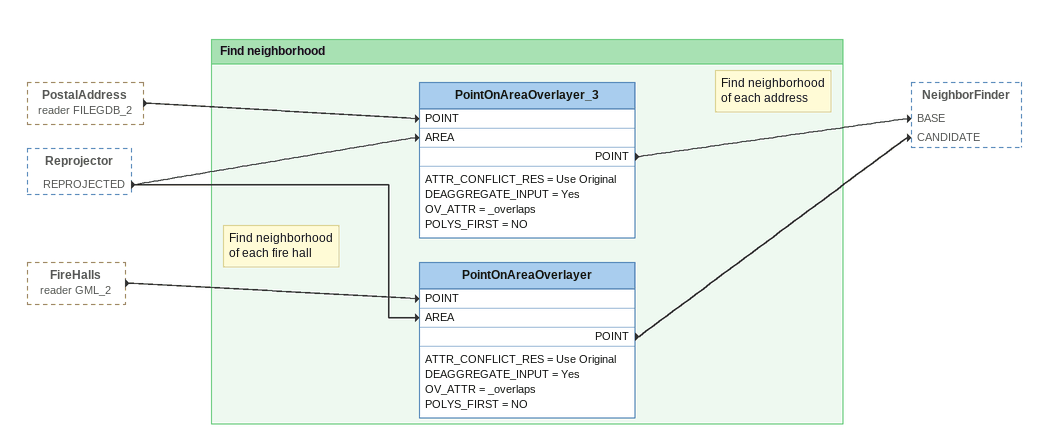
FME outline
PostalAddress (reader FILEGDB_2) [outside]
    -> PointOnAreaOverlayer_3 [POINT]
Reprojector [outside]
    REPROJECTED -> PointOnAreaOverlayer_3 [AREA]
    REPROJECTED -> PointOnAreaOverlayer [AREA]
FireHalls (reader GML_2) [outside]
    -> PointOnAreaOverlayer [POINT]

Bookmark: Find neighborhood
Note: Find neighborhood / of each address
PointOnAreaOverlayer_3
    ATTR_CONFLICT_RES = Use Original
    DEAGGREGATE_INPUT = Yes
    OV_ATTR = _overlaps
    POLYS_FIRST = NO
    POINT -> NeighborFinder [BASE]
Note: Find neighborhood / of each fire hall
PointOnAreaOverlayer
    ATTR_CONFLICT_RES = Use Original
    DEAGGREGATE_INPUT = Yes
    OV_ATTR = _overlaps
    POLYS_FIRST = NO
    POINT -> NeighborFinder [CANDIDATE]
